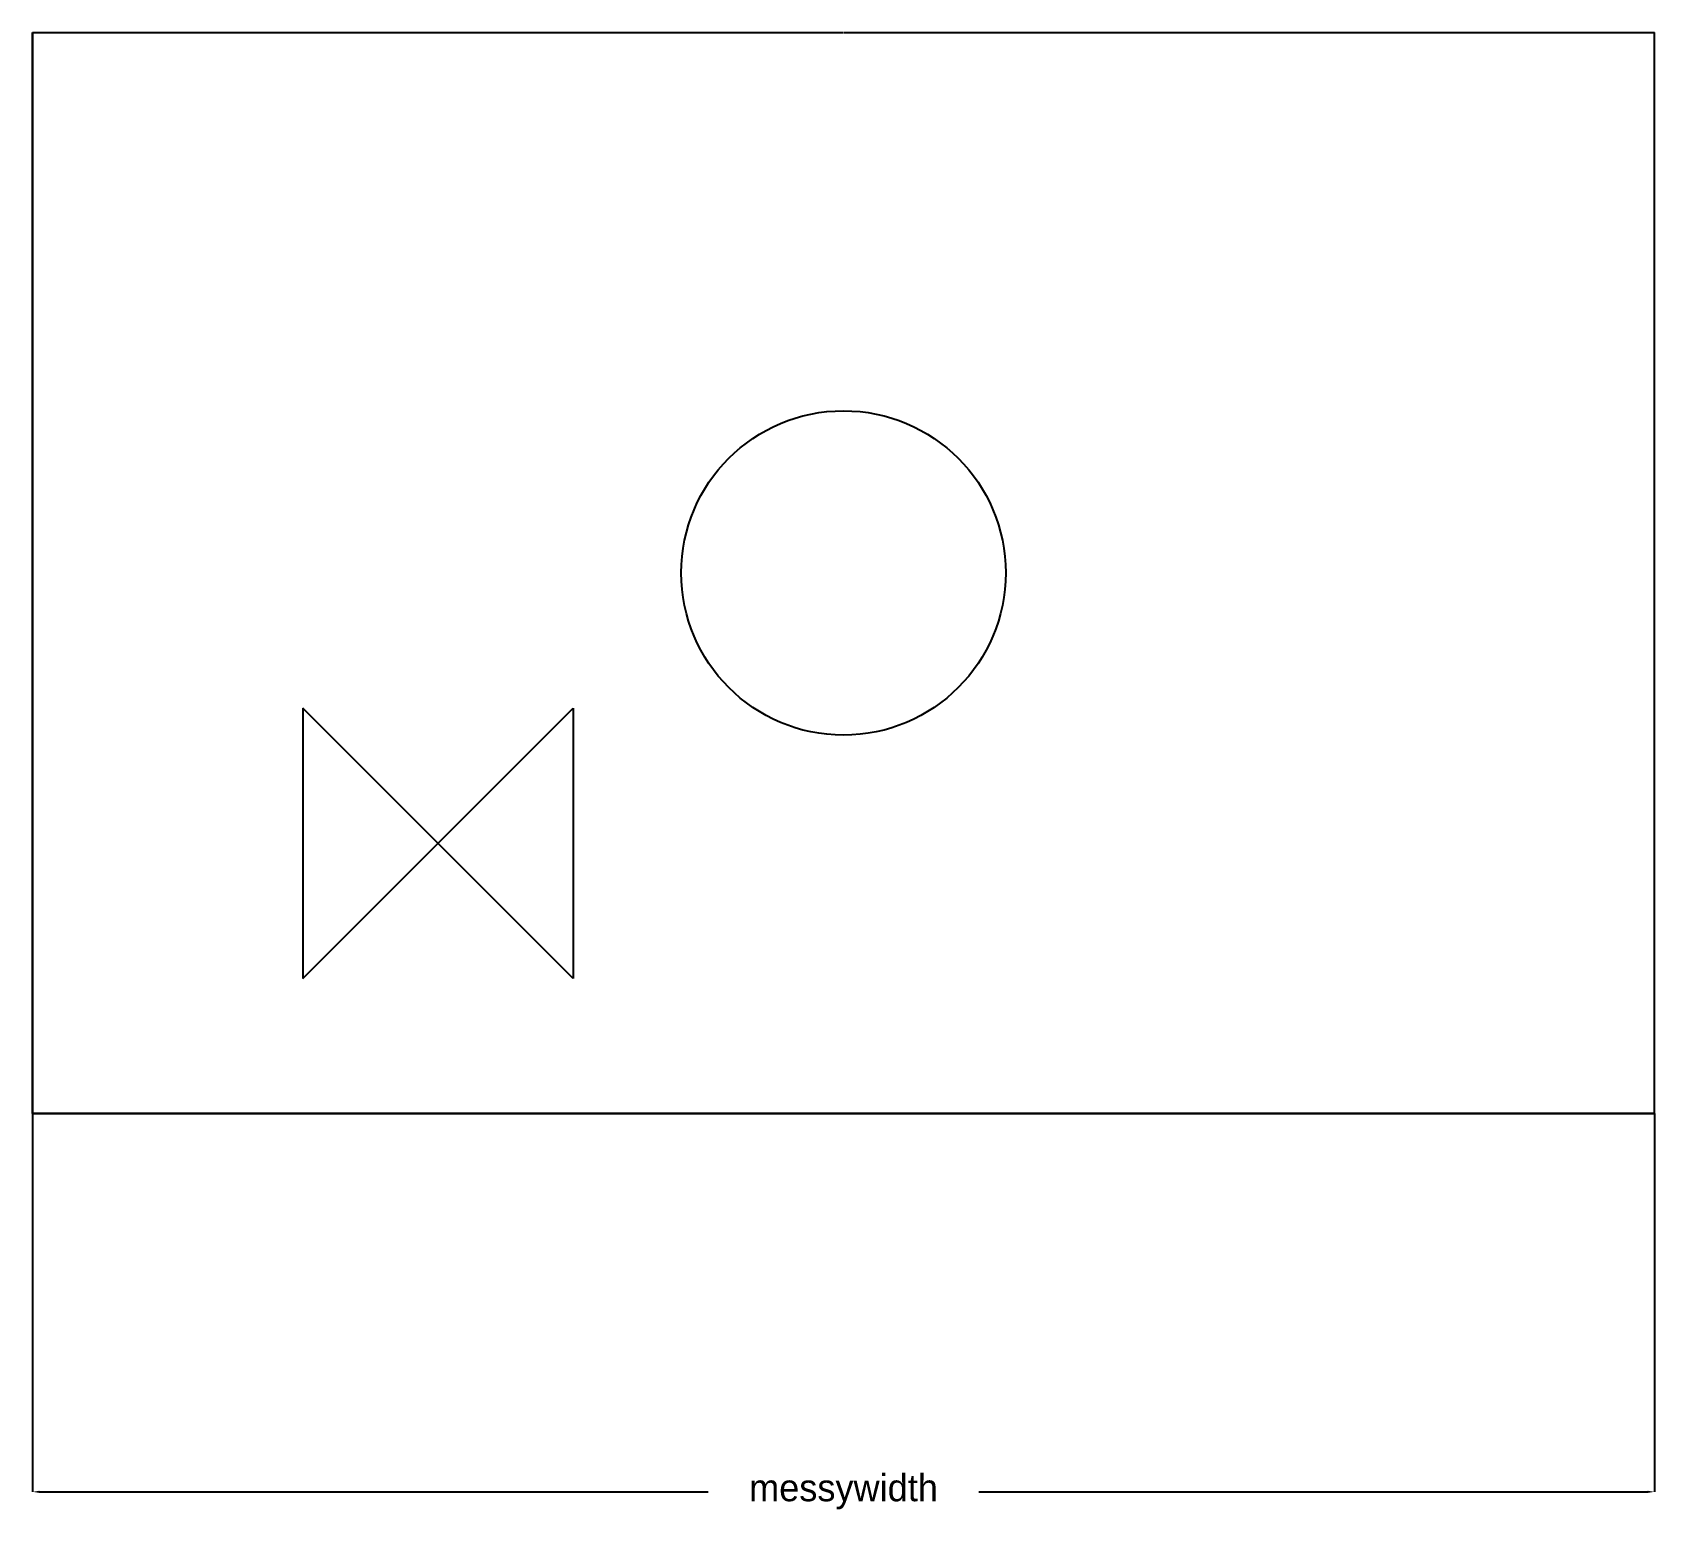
# Model space of a CAD drawing. Header units: millimetres. Extents: x 0 to 60, y -14.7 to 40.
import ezdxf

# ---------------------------------------------------------------- set-up
doc = ezdxf.new("R2010")
doc.units = ezdxf.units.MM
for name, color, linetype in [('CONSTRUCTION', 5, 'Continuous'), ('DIM', 3, 'Continuous'), ('HOLES', 1, 'Continuous'), ('OUTLINE', 7, 'Continuous')]:
    doc.layers.add(name, color=color, linetype=linetype)
doc.dimstyles.get("Standard").update_dxf_attribs({"dimtxt": 2.5, "dimasz": 2.5, "dimexe": 1.25, "dimexo": 0.625, "dimtad": 1, "dimcen": 2.5, "dimazin": 3, "dimtfac": 1, "dimtmove": 0, "dimatfit": 3})

# ---------------------------------------------------------------- blocks, each defined once
blk = doc.blocks.new('_CLOSEDFILLED')
at = {"color": 0, "linetype": 'BYBLOCK'}
blk.add_solid([(-1, 0.16), (0, 0), (-1, -0.16)], dxfattribs=at)
blk = doc.blocks.new('*D1')
for p, q in [((0, 0), (0, -14)), ((60, 0), (60, -14)), ((0.25, -14), (25, -14)), ((35, -14), (59.75, -14))]:
    blk.add_line(p, q)
at = {"layer": 'Defpoints'}
for p in [(0, 0), (60, 0), (0, -14)]:
    blk.add_point(p, dxfattribs=at)
at = {"layer": 'DIM', "xscale": 0.25, "yscale": 0.25, "rotation": 180}
blk.add_blockref('_CLOSEDFILLED', (0, -14), dxfattribs=at)
at = {"layer": 'DIM', "xscale": 0.25, "yscale": 0.25}
blk.add_blockref('_CLOSEDFILLED', (60, -14), dxfattribs=at)
at = {"layer": 'DIM', "insert": (30, -14), "char_height": 1, "attachment_point": 5}
blk.add_mtext('messywidth', dxfattribs=at)

msp = doc.modelspace()

# ---------------------------------------------------------------- linework, layer by layer
at = {"layer": 'CONSTRUCTION'}
for p, q in [((10, 5), (20, 15)), ((20, 5), (10, 15)), ((10, 15), (10, 5)), ((20, 15), (20, 5))]:
    msp.add_line(p, q, dxfattribs=at)
at = {"layer": 'HOLES'}
msp.add_circle((30, 20), 6, dxfattribs=at)
at = {"layer": 'OUTLINE'}
for p, q in [((0, 40), (30, 40)), ((0, 40), (0, 0)), ((0, 0), (0, 40)), ((30.02, 40), (60, 40)), ((60, 0), (60, 40)), ((0, 0), (60, 0)), ((0, 0), (60, 0)), ((60, 0), (0, 0))]:
    msp.add_line(p, q, dxfattribs=at)

# ---------------------------------------------------------------- dimensions: what is measured, and where the dimension line sits
at = {"layer": 'DIM'}
dim = msp.add_linear_dim(base=(0, -14), p1=(0, 0), p2=(60, 0), text='messywidth', dimstyle='Standard', dxfattribs=at)
dim.commit()
dim.dimension.update_dxf_attribs({"geometry": '*D1', "text_midpoint": (30, -14)})

doc.saveas('drawing.dxf')
